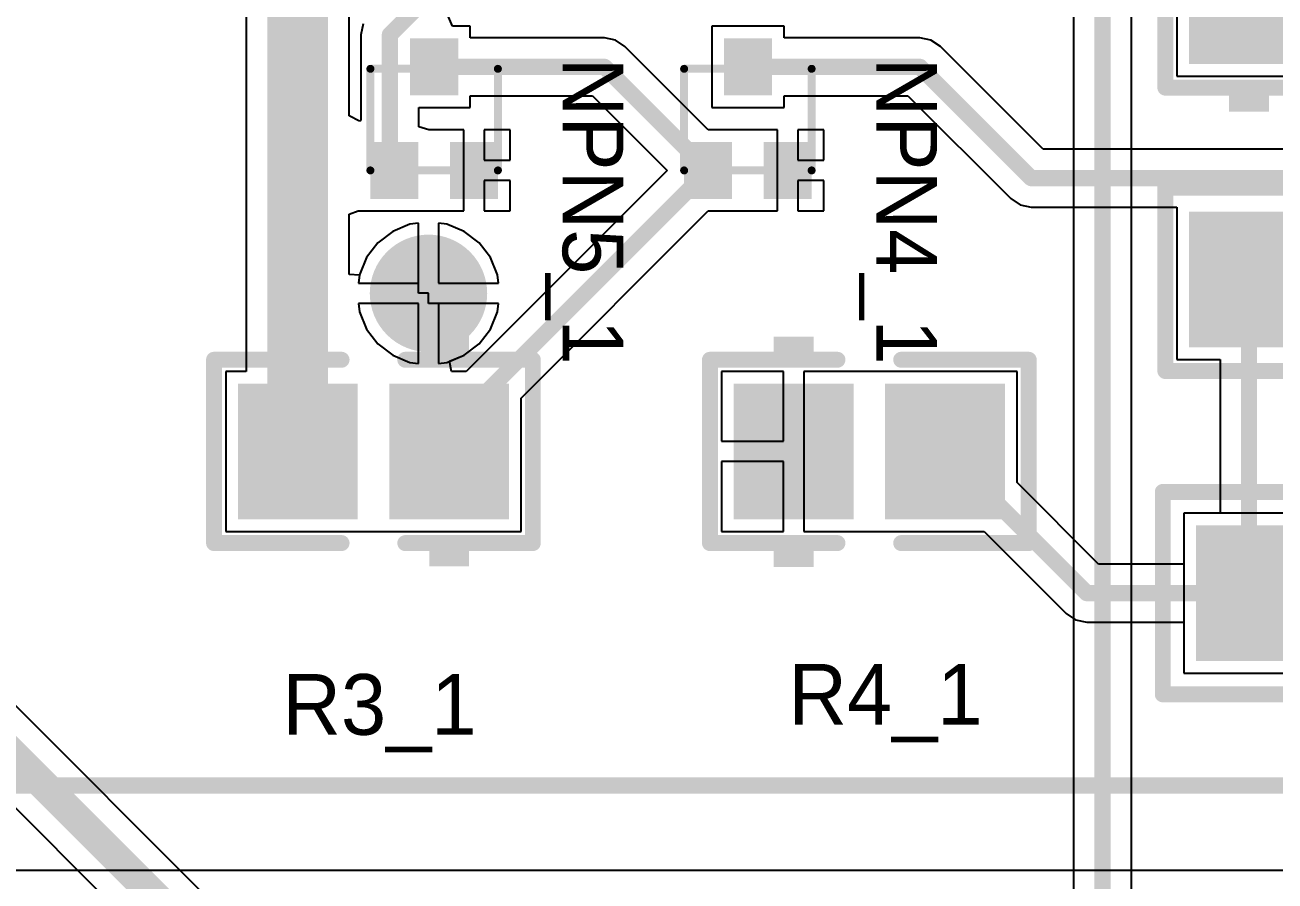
# Model space of a CAD drawing. Header units: millimetres. Extents: x 0.67 to 7.75, y 0.64 to 6.06.
# Drawn here: x 2.046 to 2.663, y 1.123 to 1.546 of the extents above; entities that cross this region are included whole.
import ezdxf

# ---------------------------------------------------------------- set-up
doc = ezdxf.new("R2010")
doc.units = ezdxf.units.MM
doc.header["$MEASUREMENT"] = 0
for name, color, linetype in [('BottomLayer', 5, 'Continuous'), ('BottomSolder', 6, 'Continuous'), ('MultiLayer', 9, 'Continuous'), ('PadHoleLayer', 156, 'Continuous'), ('TopLayer', 1, 'Continuous'), ('TopOverlay', 2, 'Continuous'), ('TopPaste', 8, 'Continuous'), ('TopSolder', 216, 'Continuous'), ('ViaHoleLayer', 16, 'Continuous')]:
    doc.layers.add(name, color=color, linetype=linetype)

# ---------------------------------------------------------------- blocks, each defined once
blk = doc.blocks.new('CC2012_0805_45')
at = {"layer": 'TopLayer'}
for points in [[(-0.06299, -0.02953), (-0.01181, -0.02953), (-0.06299, 0.02953), (-0.01181, 0.02953)], [(0.01181, -0.02953), (0.06299, -0.02953), (0.01181, 0.02953), (0.06299, 0.02953)]]:
    blk.add_solid(points, dxfattribs=at)
at = {"layer": 'TopOverlay', "const_width": 0.00787}
for points in [[(-0.07874, -0.04528), (-0.07874, 0.04528)], [(-0.07874, 0.04528), (-0.01575, 0.04528)], [(0.01575, 0.04528), (0.07874, 0.04528)], [(0.07874, -0.04528), (0.07874, 0.04528)], [(-0.07874, -0.04528), (-0.01575, -0.04528)], [(0.01575, -0.04528), (0.07874, -0.04528)]]:
    blk.add_lwpolyline(points, dxfattribs=at)
at = {"layer": 'TopOverlay', "const_width": 0.00394}
for points in [[(-0.08071, 0.04528, 1), (-0.07677, 0.04528, 1)], [(-0.08071, 0.04528, 1), (-0.07677, 0.04528, 1)], [(-0.01772, 0.04528, 1), (-0.01378, 0.04528, 1)], [(0.01378, 0.04528, 1), (0.01772, 0.04528, 1)], [(0.07677, 0.04528, 1), (0.08071, 0.04528, 1)], [(0.07677, 0.04528, 1), (0.08071, 0.04528, 1)], [(-0.08071, -0.04528, 1), (-0.07677, -0.04528, 1)], [(-0.08071, -0.04528, 1), (-0.07677, -0.04528, 1)], [(-0.01772, -0.04528, 1), (-0.01378, -0.04528, 1)], [(0.01378, -0.04528, 1), (0.01772, -0.04528, 1)], [(0.07677, -0.04528, 1), (0.08071, -0.04528, 1)], [(0.07677, -0.04528, 1), (0.08071, -0.04528, 1)]]:
    blk.add_lwpolyline(points, format="xyb", close=True, dxfattribs=at)
at = {"layer": 'TopOverlay'}
for points in [[(-0.04724, 0.04882), (-0.02756, 0.04882), (-0.04724, 0.05669), (-0.02756, 0.05669)], [(-0.04724, -0.05709), (-0.02756, -0.05709), (-0.04724, -0.04921), (-0.02756, -0.04921)]]:
    blk.add_solid(points, dxfattribs=at)
at = {"layer": 'TopPaste'}
for points in [[(-0.06299, -0.02953), (-0.01181, -0.02953), (-0.06299, 0.02953), (-0.01181, 0.02953)], [(0.01181, -0.02953), (0.06299, -0.02953), (0.01181, 0.02953), (0.06299, 0.02953)]]:
    blk.add_solid(points, dxfattribs=at)
at = {"layer": 'TopSolder'}
for points in [[(-0.06699, -0.03353), (-0.00781, -0.03353), (-0.06699, 0.03353), (-0.00781, 0.03353)], [(0.00781, -0.03353), (0.06699, -0.03353), (0.00781, 0.03353), (0.06699, 0.03353)]]:
    blk.add_solid(points, dxfattribs=at)
blk = doc.blocks.new('CC2012_0805_46')
at = {"layer": 'TopLayer'}
for points in [[(-0.06299, -0.02953), (-0.01181, -0.02953), (-0.06299, 0.02953), (-0.01181, 0.02953)], [(0.01181, -0.02953), (0.06299, -0.02953), (0.01181, 0.02953), (0.06299, 0.02953)]]:
    blk.add_solid(points, dxfattribs=at)
at = {"layer": 'TopOverlay', "const_width": 0.00787}
for points in [[(-0.07874, 0.04528), (-0.07874, -0.04528)], [(-0.01575, 0.04528), (-0.07874, 0.04528)], [(0.07874, 0.04528), (0.01575, 0.04528)], [(0.07874, 0.04528), (0.07874, -0.04528)], [(-0.01575, -0.04528), (-0.07874, -0.04528)], [(0.07874, -0.04528), (0.01575, -0.04528)]]:
    blk.add_lwpolyline(points, dxfattribs=at)
at = {"layer": 'TopOverlay', "const_width": 0.00394}
for points in [[(-0.08071, 0.04528, 1), (-0.07677, 0.04528, 1)], [(-0.08071, 0.04528, 1), (-0.07677, 0.04528, 1)], [(-0.01772, 0.04528, 1), (-0.01378, 0.04528, 1)], [(0.01378, 0.04528, 1), (0.01772, 0.04528, 1)], [(0.07677, 0.04528, 1), (0.08071, 0.04528, 1)], [(0.07677, 0.04528, 1), (0.08071, 0.04528, 1)], [(-0.08071, -0.04528, 1), (-0.07677, -0.04528, 1)], [(-0.08071, -0.04528, 1), (-0.07677, -0.04528, 1)], [(-0.01772, -0.04528, 1), (-0.01378, -0.04528, 1)], [(0.01378, -0.04528, 1), (0.01772, -0.04528, 1)], [(0.07677, -0.04528, 1), (0.08071, -0.04528, 1)], [(0.07677, -0.04528, 1), (0.08071, -0.04528, 1)]]:
    blk.add_lwpolyline(points, format="xyb", close=True, dxfattribs=at)
at = {"layer": 'TopOverlay'}
for points in [[(-0.04724, 0.04882), (-0.02756, 0.04882), (-0.04724, 0.05669), (-0.02756, 0.05669)], [(-0.04724, -0.05709), (-0.02756, -0.05709), (-0.04724, -0.04921), (-0.02756, -0.04921)]]:
    blk.add_solid(points, dxfattribs=at)
at = {"layer": 'TopPaste'}
for points in [[(-0.06299, -0.02953), (-0.01181, -0.02953), (-0.06299, 0.02953), (-0.01181, 0.02953)], [(0.01181, -0.02953), (0.06299, -0.02953), (0.01181, 0.02953), (0.06299, 0.02953)]]:
    blk.add_solid(points, dxfattribs=at)
at = {"layer": 'TopSolder'}
for points in [[(-0.06699, -0.03353), (-0.00781, -0.03353), (-0.06699, 0.03353), (-0.00781, 0.03353)], [(0.00781, -0.03353), (0.06699, -0.03353), (0.00781, 0.03353), (0.06699, 0.03353)]]:
    blk.add_solid(points, dxfattribs=at)
blk = doc.blocks.new('MMBT3904T_49')
at = {"layer": 'TopLayer'}
for points in [[(0.00787, -0.01004), (0.00787, 0.01004), (-0.00787, -0.01004), (-0.00787, 0.01004)], [(-0.01181, -0.06122), (-0.01181, -0.04114), (-0.02756, -0.06122), (-0.02756, -0.04114)], [(0.02756, -0.06122), (0.02756, -0.04114), (0.01181, -0.06122), (0.01181, -0.04114)]]:
    blk.add_solid(points, dxfattribs=at)
at = {"layer": 'TopOverlay', "const_width": 0.00394}
for points in [[(-0.0315, -0.00098), (0.0315, -0.00098)], [(-0.0315, -0.05118), (-0.0315, -0.00098)], [(0.0315, -0.05118), (0.0315, -0.00098)], [(-0.0315, -0.05118), (0.0315, -0.05118)]]:
    blk.add_lwpolyline(points, dxfattribs=at)
at = {"layer": 'TopOverlay', "const_width": 0.00197}
for points in [[(-0.03248, -0.00098, 1), (-0.03051, -0.00098, 1)], [(-0.03248, -0.00098, 1), (-0.03051, -0.00098, 1)], [(0.03051, -0.00098, 1), (0.03248, -0.00098, 1)], [(0.03051, -0.00098, 1), (0.03248, -0.00098, 1)], [(-0.03248, -0.05118, 1), (-0.03051, -0.05118, 1)], [(-0.03248, -0.05118, 1), (-0.03051, -0.05118, 1)], [(0.03051, -0.05118, 1), (0.03248, -0.05118, 1)], [(0.03051, -0.05118, 1), (0.03248, -0.05118, 1)]]:
    blk.add_lwpolyline(points, format="xyb", close=True, dxfattribs=at)
at = {"layer": 'TopPaste'}
for points in [[(0.00787, -0.01004), (0.00787, 0.01004), (-0.00787, -0.01004), (-0.00787, 0.01004)], [(-0.01181, -0.06122), (-0.01181, -0.04114), (-0.02756, -0.06122), (-0.02756, -0.04114)], [(0.02756, -0.06122), (0.02756, -0.04114), (0.01181, -0.06122), (0.01181, -0.04114)]]:
    blk.add_solid(points, dxfattribs=at)
at = {"layer": 'TopSolder'}
for points in [[(0.01187, -0.01404), (0.01187, 0.01404), (-0.01187, -0.01404), (-0.01187, 0.01404)], [(-0.00781, -0.06522), (-0.00781, -0.03714), (-0.03156, -0.06522), (-0.03156, -0.03714)], [(0.03156, -0.06522), (0.03156, -0.03714), (0.00781, -0.06522), (0.00781, -0.03714)]]:
    blk.add_solid(points, dxfattribs=at)
blk = doc.blocks.new('MMBT3904T_50')
at = {"layer": 'TopLayer'}
for points in [[(0.00787, -0.01004), (0.00787, 0.01004), (-0.00787, -0.01004), (-0.00787, 0.01004)], [(-0.01181, -0.06122), (-0.01181, -0.04114), (-0.02756, -0.06122), (-0.02756, -0.04114)], [(0.02756, -0.06122), (0.02756, -0.04114), (0.01181, -0.06122), (0.01181, -0.04114)]]:
    blk.add_solid(points, dxfattribs=at)
at = {"layer": 'TopOverlay', "const_width": 0.00394}
for points in [[(-0.0315, -0.00098), (0.0315, -0.00098)], [(-0.0315, -0.05118), (-0.0315, -0.00098)], [(0.0315, -0.05118), (0.0315, -0.00098)], [(-0.0315, -0.05118), (0.0315, -0.05118)]]:
    blk.add_lwpolyline(points, dxfattribs=at)
at = {"layer": 'TopOverlay', "const_width": 0.00197}
for points in [[(-0.03248, -0.00098, 1), (-0.03051, -0.00098, 1)], [(-0.03248, -0.00098, 1), (-0.03051, -0.00098, 1)], [(0.03051, -0.00098, 1), (0.03248, -0.00098, 1)], [(0.03051, -0.00098, 1), (0.03248, -0.00098, 1)], [(-0.03248, -0.05118, 1), (-0.03051, -0.05118, 1)], [(-0.03248, -0.05118, 1), (-0.03051, -0.05118, 1)], [(0.03051, -0.05118, 1), (0.03248, -0.05118, 1)], [(0.03051, -0.05118, 1), (0.03248, -0.05118, 1)]]:
    blk.add_lwpolyline(points, format="xyb", close=True, dxfattribs=at)
at = {"layer": 'TopPaste'}
for points in [[(0.00787, -0.01004), (0.00787, 0.01004), (-0.00787, -0.01004), (-0.00787, 0.01004)], [(-0.01181, -0.06122), (-0.01181, -0.04114), (-0.02756, -0.06122), (-0.02756, -0.04114)], [(0.02756, -0.06122), (0.02756, -0.04114), (0.01181, -0.06122), (0.01181, -0.04114)]]:
    blk.add_solid(points, dxfattribs=at)
at = {"layer": 'TopSolder'}
for points in [[(0.01187, -0.01404), (0.01187, 0.01404), (-0.01187, -0.01404), (-0.01187, 0.01404)], [(-0.00781, -0.06522), (-0.00781, -0.03714), (-0.03156, -0.06522), (-0.03156, -0.03714)], [(0.03156, -0.06522), (0.03156, -0.03714), (0.00781, -0.06522), (0.00781, -0.03714)]]:
    blk.add_solid(points, dxfattribs=at)
blk = doc.blocks.new('HDR1X2_56')
at = {"layer": 'BottomLayer', "const_width": 0.02953}
blk.add_lwpolyline([(0.08524, 0, 1), (0.11476, 0, 1)], format="xyb", close=True, dxfattribs=at)
at = {"layer": 'BottomLayer'}
blk.add_solid([(-0.02953, -0.02953), (0.02953, -0.02953), (-0.02953, 0.02953), (0.02953, 0.02953)], dxfattribs=at)
at = {"layer": 'BottomSolder', "const_width": 0.03353}
blk.add_lwpolyline([(0.08324, 0, 1), (0.11676, 0, 1)], format="xyb", close=True, dxfattribs=at)
at = {"layer": 'BottomSolder'}
blk.add_solid([(-0.03353, -0.03353), (0.03353, -0.03353), (-0.03353, 0.03353), (0.03353, 0.03353)], dxfattribs=at)
at = {"layer": 'MultiLayer', "const_width": 0.02953}
blk.add_lwpolyline([(0.08524, 0, 1), (0.11476, 0, 1)], format="xyb", close=True, dxfattribs=at)
at = {"layer": 'MultiLayer'}
blk.add_solid([(-0.02953, -0.02953), (0.02953, -0.02953), (-0.02953, 0.02953), (0.02953, 0.02953)], dxfattribs=at)
at = {"layer": 'PadHoleLayer', "const_width": 0.01772}
for points in [[(-0.00886, 0, 1), (0.00886, 0, 1)], [(0.09114, 0, 1), (0.10886, 0, 1)]]:
    blk.add_lwpolyline(points, format="xyb", close=True, dxfattribs=at)
at = {"layer": 'TopLayer', "const_width": 0.02953}
blk.add_lwpolyline([(0.08524, 0, 1), (0.11476, 0, 1)], format="xyb", close=True, dxfattribs=at)
at = {"layer": 'TopLayer'}
blk.add_solid([(-0.02953, -0.02953), (0.02953, -0.02953), (-0.02953, 0.02953), (0.02953, 0.02953)], dxfattribs=at)
at = {"layer": 'TopOverlay', "const_width": 0.00787}
for points in [[(-0.05, -0.05), (-0.05, 0.05)], [(-0.05, 0.05), (0.15, 0.05)], [(0.15, -0.05), (0.15, 0.05)], [(-0.05, -0.05), (0.15, -0.05)]]:
    blk.add_lwpolyline(points, dxfattribs=at)
at = {"layer": 'TopOverlay', "const_width": 0.00394}
for points in [[(-0.05197, 0.05, 1), (-0.04803, 0.05, 1)], [(-0.05197, 0.05, 1), (-0.04803, 0.05, 1)], [(0.14803, 0.05, 1), (0.15197, 0.05, 1)], [(0.14803, 0.05, 1), (0.15197, 0.05, 1)], [(-0.05197, -0.05, 1), (-0.04803, -0.05, 1)], [(-0.05197, -0.05, 1), (-0.04803, -0.05, 1)], [(0.14803, -0.05, 1), (0.15197, -0.05, 1)], [(0.14803, -0.05, 1), (0.15197, -0.05, 1)]]:
    blk.add_lwpolyline(points, format="xyb", close=True, dxfattribs=at)
at = {"layer": 'TopSolder', "const_width": 0.03353}
blk.add_lwpolyline([(0.08324, 0, 1), (0.11676, 0, 1)], format="xyb", close=True, dxfattribs=at)
at = {"layer": 'TopSolder'}
blk.add_solid([(-0.03353, -0.03353), (0.03353, -0.03353), (-0.03353, 0.03353), (0.03353, 0.03353)], dxfattribs=at)
blk = doc.blocks.new('CC2012_0805_63')
at = {"layer": 'TopLayer'}
for points in [[(-0.06299, -0.02953), (-0.01181, -0.02953), (-0.06299, 0.02953), (-0.01181, 0.02953)], [(0.01181, -0.02953), (0.06299, -0.02953), (0.01181, 0.02953), (0.06299, 0.02953)]]:
    blk.add_solid(points, dxfattribs=at)
at = {"layer": 'TopOverlay', "const_width": 0.00787}
for points in [[(-0.07874, 0.04528), (-0.07874, -0.04528)], [(-0.01575, 0.04528), (-0.07874, 0.04528)], [(0.07874, 0.04528), (0.01575, 0.04528)], [(0.07874, 0.04528), (0.07874, -0.04528)], [(-0.01575, -0.04528), (-0.07874, -0.04528)], [(0.07874, -0.04528), (0.01575, -0.04528)]]:
    blk.add_lwpolyline(points, dxfattribs=at)
at = {"layer": 'TopOverlay', "const_width": 0.00394}
for points in [[(-0.08071, 0.04528, 1), (-0.07677, 0.04528, 1)], [(-0.08071, 0.04528, 1), (-0.07677, 0.04528, 1)], [(-0.01772, 0.04528, 1), (-0.01378, 0.04528, 1)], [(0.01378, 0.04528, 1), (0.01772, 0.04528, 1)], [(0.07677, 0.04528, 1), (0.08071, 0.04528, 1)], [(0.07677, 0.04528, 1), (0.08071, 0.04528, 1)], [(-0.08071, -0.04528, 1), (-0.07677, -0.04528, 1)], [(-0.08071, -0.04528, 1), (-0.07677, -0.04528, 1)], [(-0.01772, -0.04528, 1), (-0.01378, -0.04528, 1)], [(0.01378, -0.04528, 1), (0.01772, -0.04528, 1)], [(0.07677, -0.04528, 1), (0.08071, -0.04528, 1)], [(0.07677, -0.04528, 1), (0.08071, -0.04528, 1)]]:
    blk.add_lwpolyline(points, format="xyb", close=True, dxfattribs=at)
at = {"layer": 'TopOverlay'}
for points in [[(-0.04724, 0.04882), (-0.02756, 0.04882), (-0.04724, 0.05669), (-0.02756, 0.05669)], [(-0.04724, -0.05709), (-0.02756, -0.05709), (-0.04724, -0.04921), (-0.02756, -0.04921)]]:
    blk.add_solid(points, dxfattribs=at)
at = {"layer": 'TopPaste'}
for points in [[(-0.06299, -0.02953), (-0.01181, -0.02953), (-0.06299, 0.02953), (-0.01181, 0.02953)], [(0.01181, -0.02953), (0.06299, -0.02953), (0.01181, 0.02953), (0.06299, 0.02953)]]:
    blk.add_solid(points, dxfattribs=at)
at = {"layer": 'TopSolder'}
for points in [[(-0.06699, -0.03353), (-0.00781, -0.03353), (-0.06699, 0.03353), (-0.00781, 0.03353)], [(0.00781, -0.03353), (0.06699, -0.03353), (0.00781, 0.03353), (0.06699, 0.03353)]]:
    blk.add_solid(points, dxfattribs=at)
blk = doc.blocks.new('CC2012_0805_65')
at = {"layer": 'TopLayer'}
for points in [[(-0.06299, -0.02953), (-0.01181, -0.02953), (-0.06299, 0.02953), (-0.01181, 0.02953)], [(0.01181, -0.02953), (0.06299, -0.02953), (0.01181, 0.02953), (0.06299, 0.02953)]]:
    blk.add_solid(points, dxfattribs=at)
at = {"layer": 'TopOverlay', "const_width": 0.00787}
for points in [[(-0.07874, -0.04528), (-0.07874, 0.04528)], [(-0.07874, 0.04528), (-0.01575, 0.04528)], [(0.01575, 0.04528), (0.07874, 0.04528)], [(0.07874, -0.04528), (0.07874, 0.04528)], [(-0.07874, -0.04528), (-0.01575, -0.04528)], [(0.01575, -0.04528), (0.07874, -0.04528)]]:
    blk.add_lwpolyline(points, dxfattribs=at)
at = {"layer": 'TopOverlay', "const_width": 0.00394}
for points in [[(-0.08071, 0.04528, 1), (-0.07677, 0.04528, 1)], [(-0.08071, 0.04528, 1), (-0.07677, 0.04528, 1)], [(-0.01772, 0.04528, 1), (-0.01378, 0.04528, 1)], [(0.01378, 0.04528, 1), (0.01772, 0.04528, 1)], [(0.07677, 0.04528, 1), (0.08071, 0.04528, 1)], [(0.07677, 0.04528, 1), (0.08071, 0.04528, 1)], [(-0.08071, -0.04528, 1), (-0.07677, -0.04528, 1)], [(-0.08071, -0.04528, 1), (-0.07677, -0.04528, 1)], [(-0.01772, -0.04528, 1), (-0.01378, -0.04528, 1)], [(0.01378, -0.04528, 1), (0.01772, -0.04528, 1)], [(0.07677, -0.04528, 1), (0.08071, -0.04528, 1)], [(0.07677, -0.04528, 1), (0.08071, -0.04528, 1)]]:
    blk.add_lwpolyline(points, format="xyb", close=True, dxfattribs=at)
at = {"layer": 'TopOverlay'}
for points in [[(-0.04724, 0.04882), (-0.02756, 0.04882), (-0.04724, 0.05669), (-0.02756, 0.05669)], [(-0.04724, -0.05709), (-0.02756, -0.05709), (-0.04724, -0.04921), (-0.02756, -0.04921)]]:
    blk.add_solid(points, dxfattribs=at)
at = {"layer": 'TopPaste'}
for points in [[(-0.06299, -0.02953), (-0.01181, -0.02953), (-0.06299, 0.02953), (-0.01181, 0.02953)], [(0.01181, -0.02953), (0.06299, -0.02953), (0.01181, 0.02953), (0.06299, 0.02953)]]:
    blk.add_solid(points, dxfattribs=at)
at = {"layer": 'TopSolder'}
for points in [[(-0.06699, -0.03353), (-0.00781, -0.03353), (-0.06699, 0.03353), (-0.00781, 0.03353)], [(0.00781, -0.03353), (0.06699, -0.03353), (0.00781, 0.03353), (0.06699, 0.03353)]]:
    blk.add_solid(points, dxfattribs=at)

msp = doc.modelspace()

# ---------------------------------------------------------------- linework, layer by layer
at = {"layer": 'BottomLayer'}
for p, q in [((2.56372, 1.60551), (2.56372, 1.00614)), ((2.59227, 1.0078), (2.59227, 1.60551)), ((2.23586, 1.4471), (2.22735, 1.44357)), ((2.24, 1.44764), (2.23586, 1.4471)), ((2.24, 1.418), (2.24, 1.44764)), ((2.25414, 1.4471), (2.25, 1.44764)), ((2.25, 1.44764), (2.25, 1.418)), ((2.26265, 1.44357), (2.25414, 1.4471)), ((2.22735, 1.44357), (2.22004, 1.43796)), ((2.26996, 1.43796), (2.26265, 1.44357)), ((2.22004, 1.43796), (2.21443, 1.43065)), ((2.27557, 1.43065), (2.26996, 1.43796)), ((2.21443, 1.43065), (2.2109, 1.42214)), ((2.2791, 1.42214), (2.27557, 1.43065)), ((2.2109, 1.42214), (2.21036, 1.418)), ((2.27964, 1.418), (2.2791, 1.42214)), ((2.21036, 1.418), (2.24, 1.418)), ((2.25, 1.418), (2.27964, 1.418)), ((2.24, 1.408), (2.21036, 1.408)), ((2.21036, 1.408), (2.2109, 1.40386)), ((2.2109, 1.40386), (2.21443, 1.39535)), ((2.24, 1.37836), (2.24, 1.408)), ((2.27964, 1.408), (2.25, 1.408)), ((2.25, 1.408), (2.25, 1.37836)), ((2.27557, 1.39535), (2.2791, 1.40386)), ((2.2791, 1.40386), (2.27964, 1.408)), ((2.21443, 1.39535), (2.22004, 1.38804)), ((2.26996, 1.38804), (2.27557, 1.39535)), ((2.22004, 1.38804), (2.22735, 1.38243)), ((2.26265, 1.38243), (2.26996, 1.38804)), ((2.22735, 1.38243), (2.23586, 1.3789)), ((2.23586, 1.3789), (2.24, 1.37836)), ((2.25, 1.37836), (2.25414, 1.3789)), ((2.25414, 1.3789), (2.26265, 1.38243)), ((2.69732, 1.30441), (2.61827, 1.30441)), ((2.61827, 1.30441), (2.61827, 1.22536)), ((2.31239, 0.93784), (2.00762, 1.24262)), ((2.61827, 1.22536), (2.69732, 1.22536)), ((1.99483, 1.20494), (2.29238, 0.90738))]:
    msp.add_line(p, q, dxfattribs=at)
for points, const_width in [([(2.57799, 0.97701), (2.57799, 1.63748)], 0.008), ([(1.995, 1.23), (2.305, 0.92)], 0.015)]:
    msp.add_lwpolyline(points, dxfattribs=dict(at, const_width=const_width))
at = {"layer": 'BottomLayer', "const_width": 0.025}
msp.add_lwpolyline([(2.2325, 1.413, 1), (2.2575, 1.413, 1)], format="xyb", close=True, dxfattribs=at)
at = {"layer": 'BottomSolder', "const_width": 0.029}
msp.add_lwpolyline([(2.2305, 1.413, 1), (2.2595, 1.413, 1)], format="xyb", close=True, dxfattribs=at)
at = {"layer": 'MultiLayer', "const_width": 0.025}
msp.add_lwpolyline([(2.2325, 1.413, 1), (2.2575, 1.413, 1)], format="xyb", close=True, dxfattribs=at)
at = {"layer": 'TopLayer'}
for p, q in [((2.1549, 1.61251), (2.1549, 1.37441)), ((2.20588, 1.50061), (2.20588, 1.60189)), ((2.6148, 1.59941), (2.6148, 1.52036)), ((2.21273, 1.54619), (2.21165, 1.54072)), ((2.25684, 1.54493), (2.25493, 1.54954)), ((2.26567, 1.54493), (2.25684, 1.54493)), ((2.26567, 1.53916), (2.26567, 1.54493)), ((2.42067, 1.54493), (2.38492, 1.54493)), ((2.38492, 1.54493), (2.38492, 1.50485)), ((2.42067, 1.53916), (2.42067, 1.54493)), ((2.21165, 1.54072), (2.21165, 1.54072)), ((2.21165, 1.54072), (2.21165, 1.49855)), ((2.33193, 1.53916), (2.26567, 1.53916)), ((2.33739, 1.53807), (2.33193, 1.53916)), ((2.33193, 1.53916), (2.33193, 1.53916)), ((2.34202, 1.53498), (2.33739, 1.53807)), ((2.48779, 1.53916), (2.42067, 1.53916)), ((2.4878, 1.53916), (2.48779, 1.53916)), ((2.49326, 1.53807), (2.4878, 1.53916)), ((2.49789, 1.53498), (2.49326, 1.53807)), ((2.38326, 1.49374), (2.34202, 1.53498)), ((2.54871, 1.48416), (2.49789, 1.53498)), ((2.6148, 1.52036), (2.68461, 1.52036)), ((2.26567, 1.50485), (2.26567, 1.51061)), ((2.26567, 1.51061), (2.32602, 1.51061)), ((2.32602, 1.51061), (2.36292, 1.4737)), ((2.42067, 1.50485), (2.42067, 1.51061)), ((2.42067, 1.51061), (2.48188, 1.51061)), ((2.48188, 1.51061), (2.5327, 1.45979)), ((2.2402, 1.49517), (2.2402, 1.50485)), ((2.2402, 1.50485), (2.26567, 1.50485)), ((2.38492, 1.50485), (2.42067, 1.50485)), ((2.21088, 1.49801), (2.20588, 1.50061)), ((2.21165, 1.49855), (2.21088, 1.49801)), ((2.2452, 1.49374), (2.2402, 1.49517)), ((2.24961, 1.49374), (2.2452, 1.49374)), ((2.25098, 1.49374), (2.24961, 1.49374)), ((2.26248, 1.49374), (2.25098, 1.49374)), ((2.26248, 1.4737), (2.26248, 1.49374)), ((2.28535, 1.49374), (2.27248, 1.49374)), ((2.27248, 1.49374), (2.27248, 1.4787)), ((2.28535, 1.4787), (2.28535, 1.49374)), ((2.39961, 1.49374), (2.38326, 1.49374)), ((2.40098, 1.49374), (2.39961, 1.49374)), ((2.40461, 1.49374), (2.40098, 1.49374)), ((2.40598, 1.49374), (2.40461, 1.49374)), ((2.41748, 1.49374), (2.40598, 1.49374)), ((2.41748, 1.4737), (2.41748, 1.49374)), ((2.44035, 1.49374), (2.42748, 1.49374)), ((2.42748, 1.49374), (2.42748, 1.4787)), ((2.44035, 1.4787), (2.44035, 1.49374)), ((2.67531, 1.48416), (2.54871, 1.48416)), ((2.27248, 1.4787), (2.28535, 1.4787)), ((2.42748, 1.4787), (2.44035, 1.4787)), ((2.26248, 1.45367), (2.26248, 1.4737)), ((2.36292, 1.4737), (2.26363, 1.37441)), ((2.41748, 1.45367), (2.41748, 1.4737)), ((2.28535, 1.4687), (2.27248, 1.4687)), ((2.27248, 1.4687), (2.27248, 1.45367)), ((2.28535, 1.45367), (2.28535, 1.4687)), ((2.44035, 1.4687), (2.42748, 1.4687)), ((2.42748, 1.4687), (2.42748, 1.45367)), ((2.44035, 1.45367), (2.44035, 1.4687)), ((2.5327, 1.45979), (2.5327, 1.45979)), ((2.5327, 1.45979), (2.53733, 1.4567)), ((2.20588, 1.4521), (2.21024, 1.45367)), ((2.20588, 1.42233), (2.20588, 1.4521)), ((2.21024, 1.45367), (2.21088, 1.45367)), ((2.21088, 1.45367), (2.24461, 1.45367)), ((2.24461, 1.45367), (2.24598, 1.45367)), ((2.24598, 1.45367), (2.24961, 1.45367)), ((2.24961, 1.45367), (2.25098, 1.45367)), ((2.25098, 1.45367), (2.26248, 1.45367)), ((2.27248, 1.45367), (2.28535, 1.45367)), ((2.29079, 1.36119), (2.38326, 1.45367)), ((2.38326, 1.45367), (2.39961, 1.45367)), ((2.39961, 1.45367), (2.40098, 1.45367)), ((2.40098, 1.45367), (2.40461, 1.45367)), ((2.40461, 1.45367), (2.40598, 1.45367)), ((2.40598, 1.45367), (2.41748, 1.45367)), ((2.42748, 1.45367), (2.44035, 1.45367)), ((2.53733, 1.4567), (2.5428, 1.45561)), ((2.5428, 1.45561), (2.6148, 1.45561)), ((2.6148, 1.45561), (2.6148, 1.38036)), ((2.23586, 1.4471), (2.22735, 1.44357)), ((2.24, 1.44764), (2.23586, 1.4471)), ((2.24, 1.413), (2.24, 1.44764)), ((2.25414, 1.4471), (2.25, 1.44764)), ((2.25, 1.44764), (2.25, 1.418)), ((2.26265, 1.44357), (2.25414, 1.4471)), ((2.22735, 1.44357), (2.22004, 1.43796)), ((2.26996, 1.43796), (2.26265, 1.44357)), ((2.22004, 1.43796), (2.21443, 1.43065)), ((2.27557, 1.43065), (2.26996, 1.43796)), ((2.21443, 1.43065), (2.2109, 1.42214)), ((2.2791, 1.42214), (2.27557, 1.43065)), ((2.21088, 1.42201), (2.20588, 1.42233)), ((2.2109, 1.42214), (2.21088, 1.42201)), ((2.27964, 1.418), (2.2791, 1.42214)), ((2.25, 1.418), (2.27964, 1.418)), ((2.245, 1.413), (2.24, 1.413)), ((2.245, 1.408), (2.245, 1.413)), ((2.27964, 1.408), (2.245, 1.408)), ((2.27557, 1.39535), (2.2791, 1.40386)), ((2.2791, 1.40386), (2.27964, 1.408)), ((2.26996, 1.38804), (2.27557, 1.39535)), ((2.26265, 1.38243), (2.26996, 1.38804)), ((2.25537, 1.37941), (2.26265, 1.38243)), ((2.25637, 1.37441), (2.25537, 1.37941)), ((2.6148, 1.38036), (2.63612, 1.38036)), ((2.63612, 1.38036), (2.63612, 1.30441)), ((2.1549, 1.37441), (2.1448, 1.37441)), ((2.1448, 1.37441), (2.1448, 1.29536)), ((2.26363, 1.37441), (2.25637, 1.37441)), ((2.42039, 1.37441), (2.3898, 1.37441)), ((2.3898, 1.37441), (2.3898, 1.33989)), ((2.42039, 1.33989), (2.42039, 1.37441)), ((2.45961, 1.37441), (2.43039, 1.37441)), ((2.43039, 1.37441), (2.43039, 1.33489)), ((2.46098, 1.37441), (2.45961, 1.37441)), ((2.46461, 1.37441), (2.46098, 1.37441)), ((2.46598, 1.37441), (2.46461, 1.37441)), ((2.53579, 1.37441), (2.46598, 1.37441)), ((2.53579, 1.31948), (2.53579, 1.37441)), ((2.29079, 1.29536), (2.29079, 1.36119)), ((2.3898, 1.33989), (2.42039, 1.33989)), ((2.43039, 1.33489), (2.43039, 1.29536)), ((2.42039, 1.32989), (2.3898, 1.32989)), ((2.3898, 1.32989), (2.3898, 1.29536)), ((2.42039, 1.29536), (2.42039, 1.32989)), ((2.57611, 1.27916), (2.53579, 1.31948)), ((2.63612, 1.30441), (2.61827, 1.30441)), ((2.61827, 1.30441), (2.61827, 1.27916)), ((2.1448, 1.29536), (2.21461, 1.29536)), ((2.21461, 1.29536), (2.21598, 1.29536)), ((2.21598, 1.29536), (2.21961, 1.29536)), ((2.21961, 1.29536), (2.22098, 1.29536)), ((2.22098, 1.29536), (2.29079, 1.29536)), ((2.3898, 1.29536), (2.42039, 1.29536)), ((2.43039, 1.29536), (2.45961, 1.29536)), ((2.45961, 1.29536), (2.46098, 1.29536)), ((2.46098, 1.29536), (2.46461, 1.29536)), ((2.46461, 1.29536), (2.46598, 1.29536)), ((2.46598, 1.29536), (2.51954, 1.29536)), ((2.51954, 1.29536), (2.5601, 1.25479)), ((2.61827, 1.27916), (2.57611, 1.27916)), ((2.5601, 1.25479), (2.5601, 1.25479)), ((2.5601, 1.25479), (2.56473, 1.2517)), ((2.56473, 1.2517), (2.5702, 1.25061)), ((2.5702, 1.25061), (2.61827, 1.25061)), ((2.61827, 1.25061), (2.61827, 1.22536)), ((2.61827, 1.22536), (2.69732, 1.22536)), ((2.86307, 1.12784), (1.92007, 1.12784))]:
    msp.add_line(p, q, dxfattribs=at)
for points, const_width in [([(2.22592, 1.54072), (2.39748, 1.71229)], 0.008), ([(2.18039, 1.33489), (2.18039, 1.62009)], 0.03), ([(2.22592, 1.47589), (2.22592, 1.54072)], 0.008), ([(2.2478, 1.52489), (2.33193, 1.52489)], 0.008), ([(2.33193, 1.52489), (2.38311, 1.4737)], 0.008), ([(2.4028, 1.52489), (2.4878, 1.52489)], 0.008), ([(2.4878, 1.52489), (2.5428, 1.46989)], 0.008), ([(2.22592, 1.47589), (2.22811, 1.4737)], 0.008), ([(2.2552, 1.34579), (2.38311, 1.4737)], 0.008), ([(2.5428, 1.46989), (2.67531, 1.46989)], 0.008), ([(2.65039, 1.27229), (2.65039, 1.41989)], 0.008), ([(2.2552, 1.33489), (2.2552, 1.34579)], 0.008), ([(2.5002, 1.33489), (2.5702, 1.26489)], 0.008), ([(2.65039, 1.27229), (2.6578, 1.26489)], 0.008), ([(2.5702, 1.26489), (2.6578, 1.26489)], 0.008)]:
    msp.add_lwpolyline(points, dxfattribs=dict(at, const_width=const_width))
for points, const_width in [([(2.22392, 1.54072, 1), (2.22792, 1.54072, 1)], 0.004), ([(2.22392, 1.54072, 1), (2.22792, 1.54072, 1)], 0.004), ([(2.2458, 1.52489, 1), (2.2498, 1.52489, 1)], 0.004), ([(2.32993, 1.52489, 1), (2.33393, 1.52489, 1)], 0.004), ([(2.32993, 1.52489, 1), (2.33393, 1.52489, 1)], 0.004), ([(2.4008, 1.52489, 1), (2.4048, 1.52489, 1)], 0.004), ([(2.4858, 1.52489, 1), (2.4898, 1.52489, 1)], 0.004), ([(2.4858, 1.52489, 1), (2.4898, 1.52489, 1)], 0.004), ([(2.22392, 1.47589, 1), (2.22792, 1.47589, 1)], 0.004), ([(2.22392, 1.47589, 1), (2.22792, 1.47589, 1)], 0.004), ([(2.22611, 1.4737, 1), (2.23011, 1.4737, 1)], 0.004), ([(2.38111, 1.4737, 1), (2.38511, 1.4737, 1)], 0.004), ([(2.38111, 1.4737, 1), (2.38511, 1.4737, 1)], 0.004), ([(2.5408, 1.46989, 1), (2.5448, 1.46989, 1)], 0.004), ([(2.5408, 1.46989, 1), (2.5448, 1.46989, 1)], 0.004), ([(2.2325, 1.413, 1), (2.2575, 1.413, 1)], 0.025), ([(2.64839, 1.41989, 1), (2.65239, 1.41989, 1)], 0.004), ([(2.17289, 1.33489, 1), (2.18789, 1.33489, 1)], 0.015), ([(2.2532, 1.34579, 1), (2.2572, 1.34579, 1)], 0.004), ([(2.2532, 1.34579, 1), (2.2572, 1.34579, 1)], 0.004), ([(2.2532, 1.33489, 1), (2.2572, 1.33489, 1)], 0.004), ([(2.4982, 1.33489, 1), (2.5022, 1.33489, 1)], 0.004), ([(2.64839, 1.27229, 1), (2.65239, 1.27229, 1)], 0.004), ([(2.64839, 1.27229, 1), (2.65239, 1.27229, 1)], 0.004), ([(2.5682, 1.26489, 1), (2.5722, 1.26489, 1)], 0.004), ([(2.5682, 1.26489, 1), (2.5722, 1.26489, 1)], 0.004), ([(2.6558, 1.26489, 1), (2.6598, 1.26489, 1)], 0.004), ([(2.6558, 1.26489, 1), (2.6598, 1.26489, 1)], 0.004)]:
    msp.add_lwpolyline(points, format="xyb", close=True, dxfattribs=dict(at, const_width=const_width))
at = {"layer": 'TopOverlay', "const_width": 0.008}
msp.add_lwpolyline([(2.0278, 1.16989), (2.9428, 1.16989)], dxfattribs=at)
at = {"layer": 'TopSolder', "const_width": 0.029}
msp.add_lwpolyline([(2.2305, 1.413, 1), (2.2595, 1.413, 1)], format="xyb", close=True, dxfattribs=at)
at = {"layer": 'ViaHoleLayer', "const_width": 0.014}
msp.add_lwpolyline([(2.238, 1.413, 1), (2.252, 1.413, 1)], format="xyb", close=True, dxfattribs=at)

# ---------------------------------------------------------------- block references
for name, p in [('CC2012_0805_65', (2.6878, 1.55989)), ('CC2012_0805_45', (2.4628, 1.33489))]:
    msp.add_blockref(name, p)
for name, p, rotation in [('MMBT3904T_49', (2.2478, 1.52489), 360), ('MMBT3904T_50', (2.4028, 1.52489), 360), ('CC2012_0805_63', (2.6878, 1.41989), 180), ('CC2012_0805_46', (2.2178, 1.33489), 180), ('HDR1X2_56', (2.6578, 1.26489), 360)]:
    msp.add_blockref(name, p, dxfattribs=dict(rotation=rotation))

# ---------------------------------------------------------------- texts
at = {"layer": 'TopOverlay'}
for s, p in [('NPN5_1', (2.3113, 1.52939)), ('NPN4_1', (2.4663, 1.52939))]:
    msp.add_text(s, height=0.03, rotation=270, dxfattribs=at).set_placement(p)
for s, p in [('R4_1', (2.4228, 1.19989)), ('R3_1', (2.1728, 1.19489))]:
    msp.add_text(s, height=0.03, dxfattribs=at).set_placement(p)

doc.saveas('drawing.dxf')
